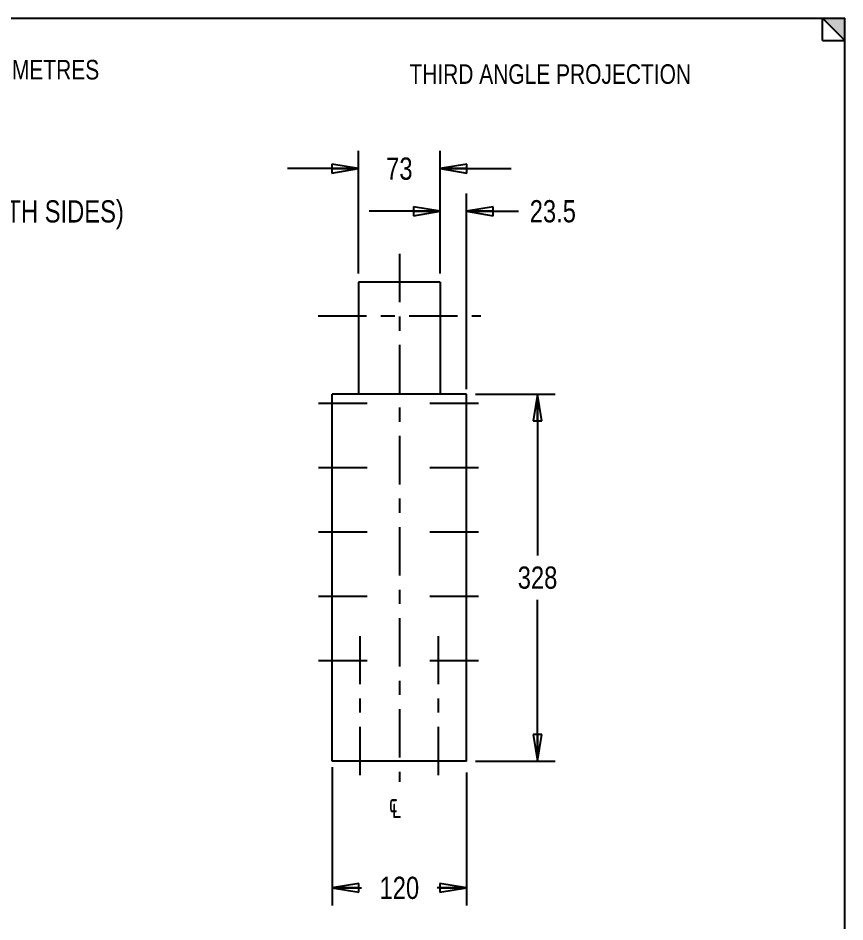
# Model space of a CAD drawing. Header units: inches. Extents: x 0.1 to 16.4, y 0 to 11.6.
# Drawn here: x 10.6 to 16.42, y 5.21 to 11.57 of the extents above; entities that cross this region are included whole.
import ezdxf

# ---------------------------------------------------------------- set-up
doc = ezdxf.new("R2010")
doc.units = ezdxf.units.IN
doc.header["$LTSCALE"] = 0.909449
doc.header["$MEASUREMENT"] = 0
doc.linetypes.add('CENTER', pattern=[0.6, 0.375, -0.075, 0.075, -0.075])
doc.layers.get('0').update_dxf_attribs({"linetype": 'CONTINUOUS'})
doc.layers.add('02___PRT_ALL_AXES', color=7, linetype='CONTINUOUS')
doc.styles.get("Standard").update_dxf_attribs({"font": 'txt', "width": 0.8})
doc.styles.add('TEXTSTYLE_1', font='gdt', dxfattribs={"width": 0.8})
doc.dimstyles.new('DIMSTYLE_1', dxfattribs={"dimtxt": 0.15625, "dimasz": 0.1875, "dimexe": 0.125, "dimexo": 0.0625, "dimgap": 0.078125, "dimtad": 0, "dimtih": 1, "dimtoh": 1, "dimlfac": 5, "dimzin": 4, "dimdsep": 46, "dimtxsty": 'STANDARD', "dimblk": 'CLOSED', "dimblk1": 'CLOSED', "dimblk2": 'CLOSED', "dimcen": 0.09, "dimadec": 0, "dimazin": 0, "dimtp": 0.01, "dimtm": 0.01, "dimtfac": 1, "dimtofl": 0, "dimtmove": 0, "dimatfit": 3, "dimldrblk": 'CLOSED', "dimfxl": 1, "dimtolj": 1, "dimtzin": 4, "dimarcsym": 0})
doc.dimstyles.new('DIMSTYLE_2', dxfattribs={"dimtxt": 0.15625, "dimasz": 0.1875, "dimexe": 0.125, "dimexo": 0.0625, "dimgap": 0.09, "dimtad": 0, "dimtih": 1, "dimtoh": 1, "dimlfac": 5, "dimzin": 4, "dimdsep": 46, "dimtxsty": 'STANDARD', "dimblk": 'CLOSED', "dimblk1": 'CLOSED', "dimblk2": 'CLOSED', "dimcen": 0.09, "dimadec": 0, "dimazin": 0, "dimtp": 0.01, "dimtm": 0.01, "dimtfac": 1, "dimtofl": 0, "dimtmove": 0, "dimatfit": 2, "dimldrblk": 'CLOSED', "dimfxl": 1, "dimtolj": 1, "dimtzin": 4, "dimarcsym": 0})

# ---------------------------------------------------------------- blocks, each defined once
blk = doc.blocks.new('_CLOSED')
at = {"color": 0, "linetype": 'BYBLOCK'}
for p, q in [((0, 0), (-1, 0.167)), ((-1, 0.167), (-1, -0.167)), ((-1, -0.167), (0, 0)), ((-1, 0), (0, 0))]:
    blk.add_line(p, q, dxfattribs=at)
blk = doc.blocks.new('*D0')
at = {"color": 2, "linetype": 'CONTINUOUS'}
for p, q in [((12.8091, 6.3032), (12.8091, 5.3279)), ((13.754, 6.2651), (13.754, 5.3279)), ((12.8091, 5.4529), (13.0159, 5.4529)), ((13.754, 5.4529), (13.5471, 5.4529))]:
    blk.add_line(p, q, dxfattribs=at)
at = {"color": 2, "linetype": 'CONTINUOUS', "xscale": 0.1875, "yscale": 0.1875, "zscale": 0.1875, "rotation": 180}
blk.add_blockref('_CLOSED', (12.8091, 5.4529), dxfattribs=at)
at = {"color": 2, "linetype": 'CONTINUOUS', "xscale": 0.1875, "yscale": 0.1875, "zscale": 0.1875}
blk.add_blockref('_CLOSED', (13.754, 5.4529), dxfattribs=at)
at = {"color": 2, "linetype": 'CONTINUOUS', "insert": (13.2815, 5.5311), "char_height": 0.15625, "width": 0.375, "attachment_point": 2, "line_spacing_factor": 0.9}
blk.add_mtext('120', dxfattribs=at)
blk = doc.blocks.new('*D2')
at = {"color": 2, "linetype": 'CONTINUOUS'}
for p, q in [((13.8165, 8.9279), (14.379, 8.9279)), ((14.254, 8.9279), (14.254, 7.7928)), ((14.254, 6.3452), (14.254, 7.4803)), ((13.8165, 6.3452), (14.379, 6.3452))]:
    blk.add_line(p, q, dxfattribs=at)
at = {"color": 2, "linetype": 'CONTINUOUS', "xscale": 0.1875, "yscale": 0.1875, "zscale": 0.1875}
for p, rotation in [((14.254, 8.9279), 90), ((14.254, 6.3452), 270)]:
    blk.add_blockref('_CLOSED', p, dxfattribs=dict(at, rotation=rotation))
at = {"color": 2, "linetype": 'CONTINUOUS', "insert": (14.254, 7.7147), "char_height": 0.15625, "width": 0.375, "attachment_point": 2, "line_spacing_factor": 0.9}
blk.add_mtext('328', dxfattribs=at)
blk = doc.blocks.new('*D6')
at = {"color": 2, "linetype": 'CONTINUOUS'}
for p, q in [((5.1202, 7.0757), (8.3717, 10.2141)), ((8.3717, 10.2141), (8.5436, 10.2141))]:
    blk.add_line(p, q, dxfattribs=at)
at = {"color": 2, "linetype": 'CONTINUOUS', "xscale": 0.1875, "yscale": 0.1875, "zscale": 0.1875, "rotation": 223.985499978}
blk.add_blockref('_CLOSED', (5.1202, 7.0757), dxfattribs=at)
at = {"color": 2, "linetype": 'CONTINUOUS', "insert": (8.6217, 10.2922), "char_height": 0.15625, "width": 3.625, "attachment_point": 1, "line_spacing_factor": 0.9}
blk.add_mtext('28 x M8 (MIRRORED BOTH SIDES)\\P\\Fgdt;{\\Fgdt;x}\\Ftxt; 20', dxfattribs=at)
blk = doc.blocks.new('*D23')
at = {"color": 2, "linetype": 'CONTINUOUS'}
for p, q in [((12.9941, 9.7778), (12.9941, 10.6403)), ((13.5689, 9.7778), (13.5689, 10.6403)), ((12.9941, 10.5153), (12.4941, 10.5153)), ((13.5689, 10.5153), (14.0689, 10.5153))]:
    blk.add_line(p, q, dxfattribs=at)
at = {"color": 2, "linetype": 'CONTINUOUS', "xscale": 0.1875, "yscale": 0.1875, "zscale": 0.1875}
blk.add_blockref('_CLOSED', (12.9941, 10.5153), dxfattribs=at)
at = {"color": 2, "linetype": 'CONTINUOUS', "xscale": 0.1875, "yscale": 0.1875, "zscale": 0.1875, "rotation": 180}
blk.add_blockref('_CLOSED', (13.5689, 10.5153), dxfattribs=at)
at = {"color": 2, "linetype": 'CONTINUOUS', "insert": (13.2815, 10.5934), "char_height": 0.15625, "width": 0.25, "attachment_point": 2, "line_spacing_factor": 0.9}
blk.add_mtext('73', dxfattribs=at)
blk = doc.blocks.new('*D24')
at = {"color": 2, "linetype": 'CONTINUOUS'}
for p, q in [((13.5689, 9.7778), (13.5689, 10.3403)), ((13.754, 8.9639), (13.754, 10.3403)), ((13.5689, 10.2153), (13.0689, 10.2153)), ((13.754, 10.2153), (14.1208, 10.2153))]:
    blk.add_line(p, q, dxfattribs=at)
at = {"color": 2, "linetype": 'CONTINUOUS', "xscale": 0.1875, "yscale": 0.1875, "zscale": 0.1875}
blk.add_blockref('_CLOSED', (13.5689, 10.2153), dxfattribs=at)
at = {"color": 2, "linetype": 'CONTINUOUS', "xscale": 0.1875, "yscale": 0.1875, "zscale": 0.1875, "rotation": 180}
blk.add_blockref('_CLOSED', (13.754, 10.2153), dxfattribs=at)
at = {"color": 2, "linetype": 'CONTINUOUS', "insert": (14.1989, 10.2934), "char_height": 0.15625, "width": 0.5, "attachment_point": 1, "line_spacing_factor": 0.9}
blk.add_mtext('23.5', dxfattribs=at)

msp = doc.modelspace()

# ---------------------------------------------------------------- hatches: boundary and pattern name
at = {"linetype": 'CONTINUOUS'}
h = msp.add_hatch(color=2, dxfattribs=at)
edge = h.paths.add_edge_path()
edge.add_line((16.4173, 11.4173), (16.4173, 11.5748))
edge.add_line((16.2598, 11.5748), (16.4173, 11.4173))
edge.add_line((16.2598, 11.5748), (16.4173, 11.5748))

# ---------------------------------------------------------------- linework, layer by layer
at = {"color": 7, "linetype": 'CONTINUOUS'}
for p, q in [((0.4331, 11.5748), (16.2598, 11.5748)), ((16.2598, 11.5748), (16.4173, 11.5748)), ((16.2598, 11.5748), (16.4173, 11.4173)), ((16.2598, 11.4173), (16.2598, 11.5748)), ((16.4173, 11.4173), (16.4173, 11.5748)), ((16.2598, 11.4173), (16.4173, 11.4173)), ((16.4173, 0.4331), (16.4173, 11.4173)), ((12.9941, 9.7153), (12.9941, 8.9279)), ((13.5689, 9.7153), (12.9941, 9.7153)), ((13.5689, 9.7153), (13.5689, 8.9279)), ((12.8091, 6.3452), (12.8091, 8.9279)), ((13.754, 8.9279), (12.8091, 8.9279)), ((13.754, 6.3452), (13.754, 8.9279)), ((13.754, 6.3452), (12.8091, 6.3452))]:
    msp.add_line(p, q, dxfattribs=at)
at = {"layer": '02___PRT_ALL_AXES', "color": 7, "linetype": 'CENTER'}
for p, q in [((13.2815, 9.9155), (13.2815, 6.1998)), ((12.7091, 9.479), (13.854, 9.479)), ((12.713, 8.8649), (13.0666, 8.8649)), ((13.4965, 8.8649), (13.85, 8.8649)), ((12.713, 8.4121), (13.0666, 8.4121)), ((13.4965, 8.4121), (13.85, 8.4121)), ((12.713, 7.9594), (13.0666, 7.9594)), ((13.4965, 7.9594), (13.85, 7.9594)), ((12.713, 7.5066), (13.0666, 7.5066)), ((13.4965, 7.5066), (13.85, 7.5066)), ((13.0059, 6.2452), (13.0059, 7.2247)), ((13.5571, 6.2452), (13.5571, 7.2247)), ((12.713, 7.0539), (13.0666, 7.0539)), ((13.4965, 7.0539), (13.85, 7.0539))]:
    msp.add_line(p, q, dxfattribs=at)

# ---------------------------------------------------------------- texts
at = {"color": 2, "linetype": 'CONTINUOUS', "char_height": 0.137795, "attachment_point": 2, "line_spacing_factor": 0.9}
for s, insert, width in [('ALL DIMENSIONS IN MILLIMETRES', (9.9447, 11.2803), 3.19685), ('THIRD ANGLE PROJECTION', (14.3434, 11.2496), 2.425197)]:
    msp.add_mtext(s, dxfattribs=dict(at, insert=insert, width=width))
at = {"color": 2, "linetype": 'CONTINUOUS', "insert": (13.2068, 6.1157), "char_height": 0.15625, "width": 0.247396, "attachment_point": 1, "line_spacing_factor": 0.9, "style": 'TEXTSTYLE_1'}
msp.add_mtext('{\\Fgdt;q}', dxfattribs=at)

# ---------------------------------------------------------------- dimensions: what is measured, and where the dimension line sits
at = {"color": 2, "linetype": 'CONTINUOUS'}
for base, p1, p2, angle, picture, middle in [((12.9941, 10.5153), (13.5689, 9.7153), (12.9941, 9.7153), 180, '*D23', (13.2854, 10.5153)), ((13.5689, 10.2153), (13.754, 8.9014), (13.5689, 9.7153), 180, '*D24', (14.4528, 10.2153)), ((14.254, 6.3452), (13.754, 8.9279), (13.754, 6.3452), 270, '*D2', (14.2579, 7.6365)), ((12.8091, 5.4529), (13.754, 6.3276), (12.8091, 6.3657), 180, '*D0', (13.2971, 5.4529))]:
    dim = msp.add_linear_dim(base=base, p1=p1, p2=p2, angle=angle, dimstyle='DIMSTYLE_1', dxfattribs=at)
    dim.commit()
    dim.dimension.update_dxf_attribs({"geometry": picture, "text_midpoint": middle, "dimtype": 160})
dim = msp.add_diameter_dim_2p(p1=(5.12016, 7.07573), p2=(5.07484, 7.03198), text='28 x M<> (MIRRORED BOTH SIDES)\\P{\\Fgdt;x} 20', dimstyle='DIMSTYLE_2', override={"dimpost": '<>'}, dxfattribs=at)
dim.commit()
dim.dimension.update_dxf_attribs({"geometry": '*D6', "text_midpoint": (10.43418, 10.09691), "dimtype": 163})

doc.saveas('drawing.dxf')
